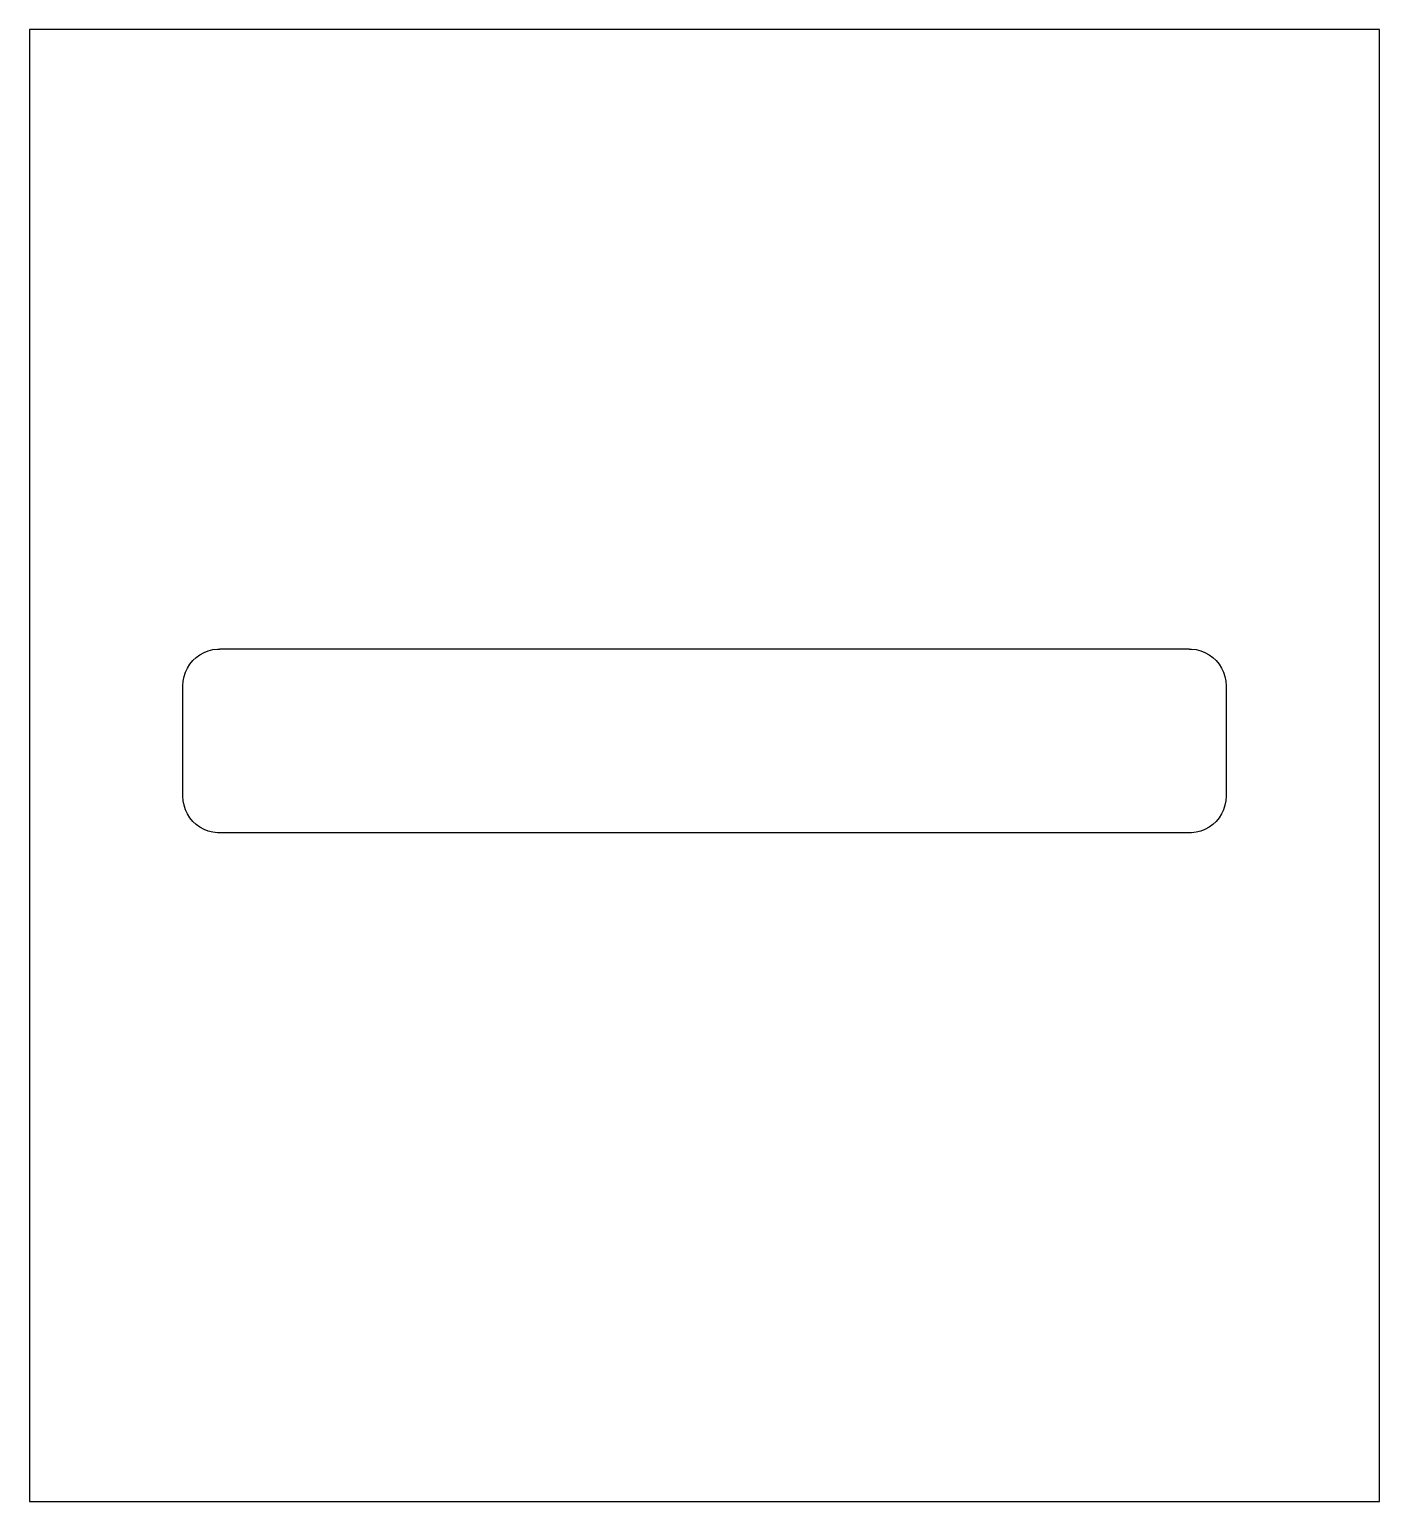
# Model space of a CAD drawing. Header units: metres. Extents: x -55 to 55, y -60 to 60.
import ezdxf

# ---------------------------------------------------------------- set-up
doc = ezdxf.new("R2010")
doc.units = ezdxf.units.M

msp = doc.modelspace()

# ---------------------------------------------------------------- linework, layer by layer
for p, q in [((55, 60), (-55, 60)), ((-55, 60), (-55, -60)), ((55, -60), (55, 60)), ((-41.927, 8.26335), (-41.6869, 8.55363)), ((-41.6869, 8.55363), (-41.4123, 8.81154)), ((-41.4123, 8.81154), (-41.1075, 9.03297)), ((-41.1075, 9.03297), (-40.7773, 9.21448)), ((-40.7773, 9.21448), (-40.427, 9.35316)), ((-40.427, 9.35316), (-40.0621, 9.44685)), ((-40.0621, 9.44685), (-39.6884, 9.49408)), ((-39.6884, 9.49408), (-39.5, 9.49408)), ((-39.5, 9.49408), (-39.5, 9.5)), ((-39.5, 9.5), (39.5, 9.5)), ((39.5, 9.5), (39.5, 9.49408)), ((39.5, 9.49408), (39.6884, 9.49408)), ((39.6884, 9.49408), (40.0621, 9.44685)), ((40.0621, 9.44685), (40.427, 9.35316)), ((40.427, 9.35316), (40.7773, 9.21448)), ((40.7773, 9.21448), (41.1075, 9.03297)), ((41.1075, 9.03297), (41.4123, 8.81154)), ((41.4123, 8.81154), (41.6869, 8.55363)), ((41.6869, 8.55363), (41.927, 8.26335)), ((-42.4763, 6.87599), (-42.4057, 7.24606)), ((-42.4057, 7.24606), (-42.2893, 7.60437)), ((-42.2893, 7.60437), (-42.1289, 7.94525)), ((-42.1289, 7.94525), (-41.927, 8.26335)), ((41.927, 8.26335), (42.1289, 7.94525)), ((42.1289, 7.94525), (42.2893, 7.60437)), ((42.2893, 7.60437), (42.4057, 7.24606)), ((42.4057, 7.24606), (42.4763, 6.87599)), ((-42.5, 6.5), (-42.4763, 6.87599)), ((-42.5, -2.5), (-42.5, 6.5)), ((42.4763, 6.87599), (42.5, 6.5)), ((42.5, 6.5), (42.5, -2.5)), ((-42.4763, -2.87599), (-42.5, -2.5)), ((-42.4057, -3.24606), (-42.4763, -2.87599)), ((-42.2893, -3.60437), (-42.4057, -3.24606)), ((42.4057, -3.24606), (42.2893, -3.60437)), ((42.4763, -2.87599), (42.4057, -3.24606)), ((42.5, -2.5), (42.4763, -2.87599)), ((-42.1289, -3.94525), (-42.2893, -3.60437)), ((-41.927, -4.26335), (-42.1289, -3.94525)), ((-41.6869, -4.55363), (-41.927, -4.26335)), ((-41.4123, -4.81154), (-41.6869, -4.55363)), ((41.6869, -4.55363), (41.4123, -4.81154)), ((41.927, -4.26335), (41.6869, -4.55363)), ((42.1289, -3.94525), (41.927, -4.26335)), ((42.2893, -3.60437), (42.1289, -3.94525)), ((-41.1075, -5.03297), (-41.4123, -4.81154)), ((-40.7773, -5.21448), (-41.1075, -5.03297)), ((-40.427, -5.35316), (-40.7773, -5.21448)), ((-40.0621, -5.44685), (-40.427, -5.35316)), ((-39.6884, -5.49408), (-40.0621, -5.44685)), ((-39.5, -5.49408), (-39.6884, -5.49408)), ((-39.5, -5.5), (-39.5, -5.49408)), ((39.5, -5.5), (-39.5, -5.5)), ((39.6884, -5.49408), (39.5, -5.49408)), ((39.5, -5.49408), (39.5, -5.5)), ((40.0621, -5.44685), (39.6884, -5.49408)), ((40.427, -5.35316), (40.0621, -5.44685)), ((40.7773, -5.21448), (40.427, -5.35316)), ((41.1075, -5.03297), (40.7773, -5.21448)), ((41.4123, -4.81154), (41.1075, -5.03297)), ((-55, -60), (55, -60))]:
    msp.add_line(p, q)

doc.saveas('drawing.dxf')
